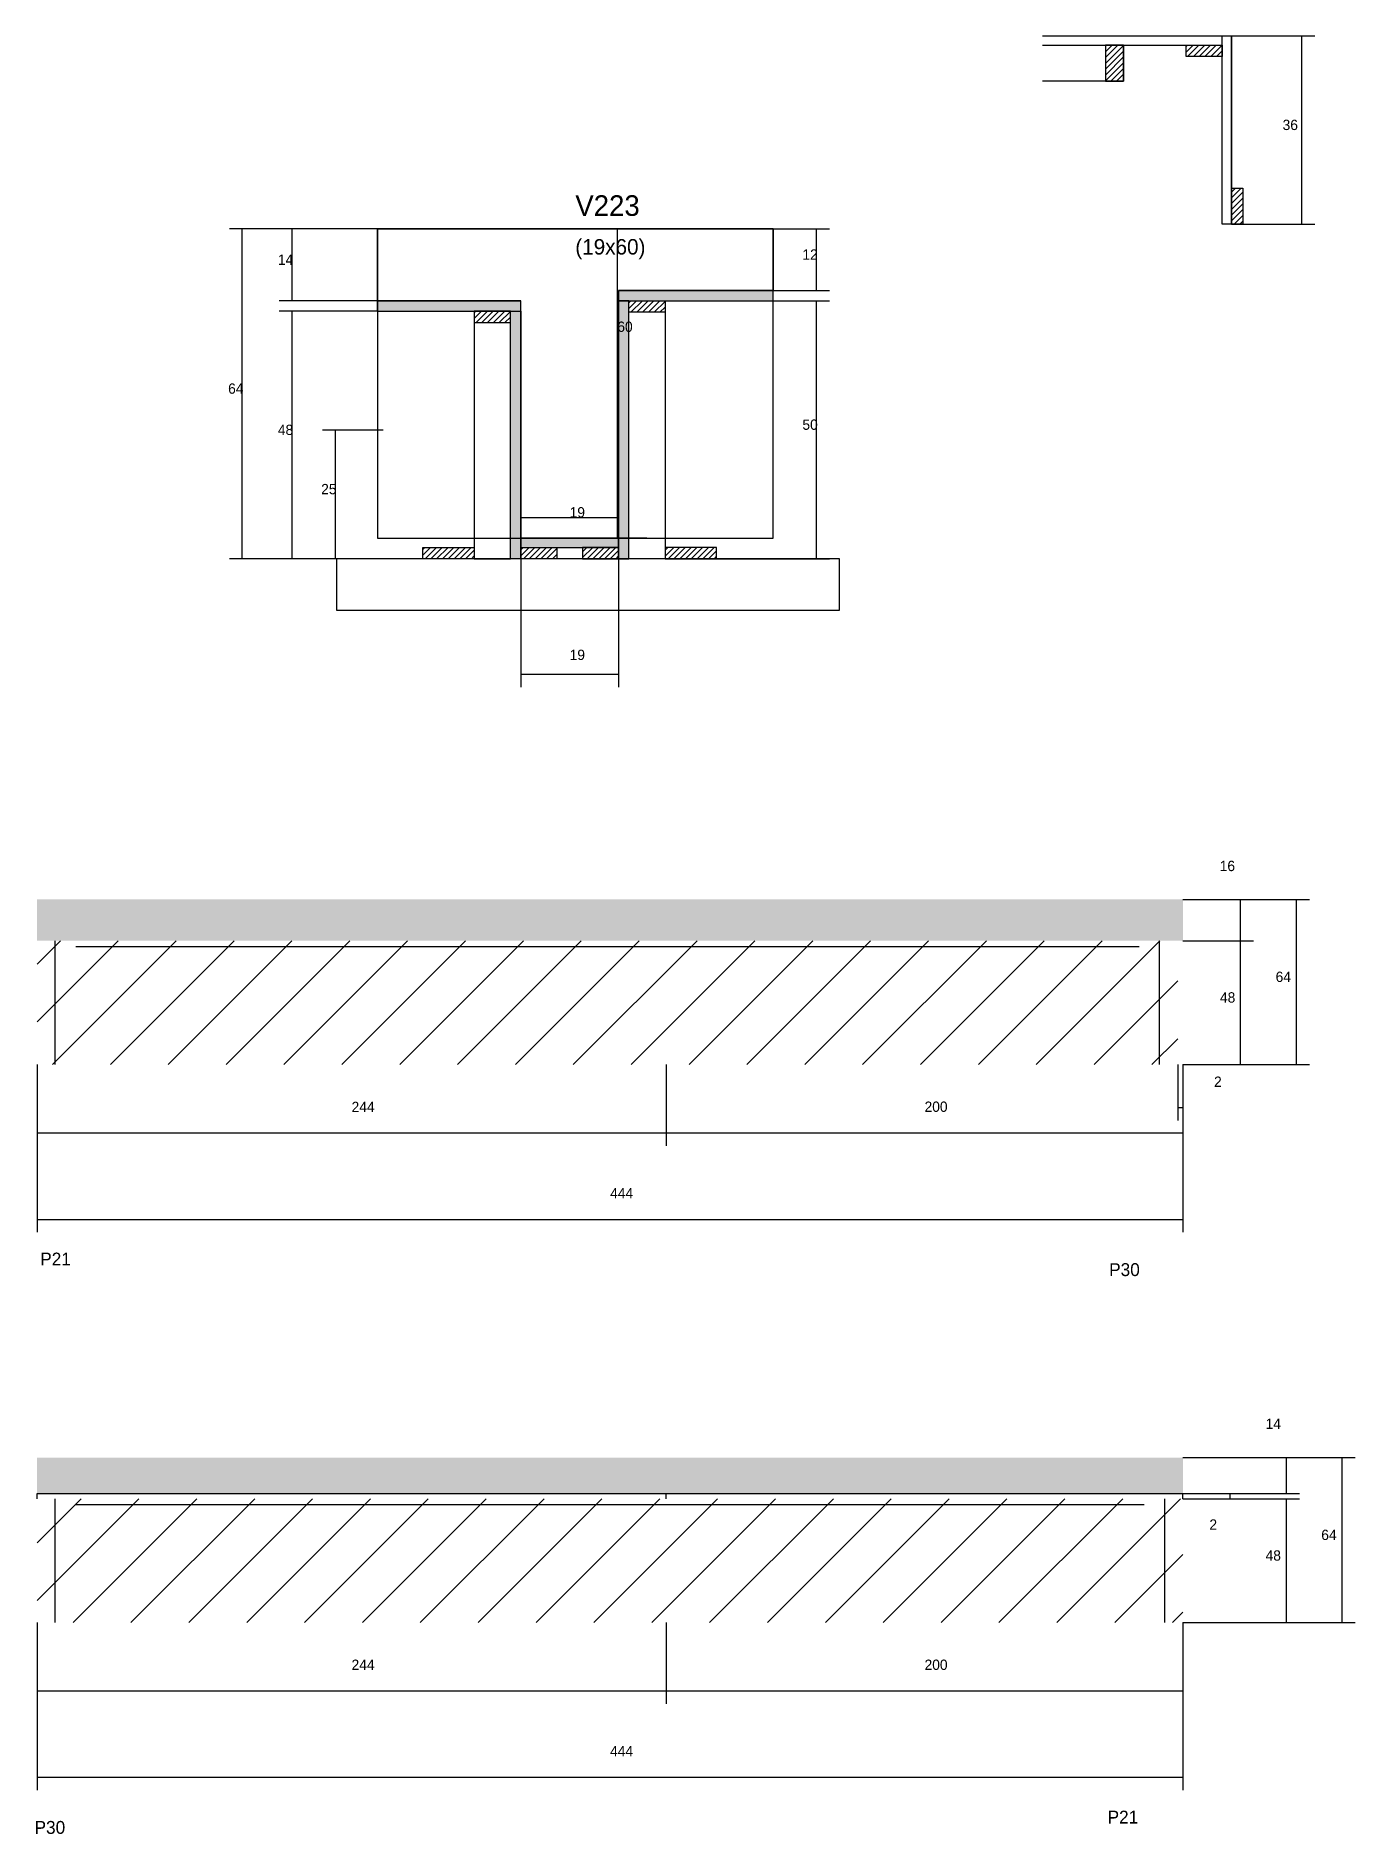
# Model space of a CAD drawing. Header units: metres. Extents: x 8360 to 8872, y 6227 to 6925.
import ezdxf

# ---------------------------------------------------------------- set-up
doc = ezdxf.new("R2010")
doc.units = ezdxf.units.M
for name, color, linetype in [('CONCRETO', 251, 'Continuous'), ('COTA', 241, 'Continuous'), ('Cota Seção (2x)', 4, 'Continuous'), ('Hachura', 253, 'Continuous'), ('Madeira', 126, 'Continuous'), ('NOMENCLATURA', 7, 'Continuous'), ('Painéis', 200, 'Continuous'), ('REAPROVEITAMENTO', 251, 'Continuous'), ('SARR_2.2x7', 40, 'Continuous'), ('Texto Seção', 7, 'Continuous')]:
    doc.layers.add(name, color=color, linetype=linetype)

msp = doc.modelspace()

# ---------------------------------------------------------------- hatches: boundary and pattern name
at = {"layer": 'COTA'}
h = msp.add_hatch(dxfattribs=at)
h.set_pattern_fill('AR-CONC', scale=0.03)
h.paths.add_polyline_path([(8805.4, 6589.9), (8805.4, 6573.9), (8805.4, 6573.9), (8360.9, 6573.9), (8360.9, 6573.9), (8360.9, 6589.9), (8360.9, 6589.9), (8805.4, 6589.9)])
h = msp.add_hatch(dxfattribs=at)
h.set_pattern_fill('AR-CONC', scale=0.03)
h.paths.add_polyline_path([(8805.4, 6359.4), (8805.4, 6373.4), (8805.4, 6373.4), (8360.9, 6373.4), (8360.9, 6373.4), (8360.9, 6359.4), (8360.9, 6359.4), (8805.4, 6359.4)])
at = {"layer": 'Hachura'}
h = msp.add_hatch(dxfattribs=at)
h.set_pattern_fill('ANSI31', scale=0.5)
h.paths.add_polyline_path([(8782.4, 6921.3), (8775.4, 6921.3), (8775.4, 6907.3), (8782.4, 6907.3)])
h = msp.add_hatch(dxfattribs=at)
h.set_pattern_fill('ANSI31', scale=0.5)
h.paths.add_polyline_path([(8806.7, 6921.3), (8806.7, 6916.9), (8806.7, 6916.9), (8820.7, 6916.9), (8820.7, 6916.9), (8820.7, 6921.3), (8820.7, 6921.3), (8806.7, 6921.3)])
h = msp.add_hatch(dxfattribs=at)
h.set_pattern_fill('ANSI31', scale=0.5)
h.paths.add_polyline_path([(8824.3, 6851.9), (8828.7, 6851.9), (8828.7, 6851.9), (8828.7, 6865.9), (8828.7, 6865.9), (8824.3, 6865.9), (8824.3, 6865.9), (8824.3, 6851.9)])
h = msp.add_hatch(color=8, dxfattribs=at)
h.dxf.hatch_style = 1
h.paths.add_polyline_path([(8646.5, 6822.1), (8646.5, 6826.1), (8646.5, 6826.1), (8586.5, 6826.1), (8586.5, 6826.1), (8586.5, 6822.1), (8586.5, 6822.1), (8646.5, 6822.1)])
h = msp.add_hatch(color=8, dxfattribs=at)
h.dxf.hatch_style = 1
h.paths.add_polyline_path([(8548.5, 6818.1), (8548.5, 6822.1), (8548.5, 6822.1), (8492.9, 6822.1), (8492.9, 6822.1), (8492.9, 6818.1), (8492.9, 6818.1), (8548.5, 6818.1)])
h = msp.add_hatch(dxfattribs=at)
h.set_pattern_fill('ANSI31', scale=0.5)
h.paths.add_polyline_path([(8544.5, 6813.7), (8544.5, 6818.1), (8544.5, 6818.1), (8530.5, 6818.1), (8530.5, 6818.1), (8530.5, 6813.7), (8530.5, 6813.7), (8544.5, 6813.7)])
h = msp.add_hatch(color=8, dxfattribs=at)
h.dxf.hatch_style = 1
h.paths.add_polyline_path([(8544.5, 6822.1), (8548.5, 6822.1), (8548.5, 6822.1), (8548.5, 6722.1), (8548.5, 6722.1), (8544.5, 6722.1), (8544.5, 6722.1), (8544.5, 6822.1)])
h = msp.add_hatch(color=8, dxfattribs=at)
h.dxf.hatch_style = 1
h.paths.add_polyline_path([(8590.5, 6822.1), (8586.5, 6822.1), (8586.5, 6822.1), (8586.5, 6722.1), (8586.5, 6722.1), (8590.5, 6722.1), (8590.5, 6722.1), (8590.5, 6822.1)])
h = msp.add_hatch(dxfattribs=at)
h.set_pattern_fill('ANSI31', scale=0.5)
h.paths.add_polyline_path([(8590.5, 6817.7), (8590.5, 6822.1), (8590.5, 6822.1), (8604.5, 6822.1), (8604.5, 6822.1), (8604.5, 6817.7), (8604.5, 6817.7), (8590.5, 6817.7)])
h = msp.add_hatch(dxfattribs=at)
h.set_pattern_fill('ANSI31', scale=0.5)
h.paths.add_polyline_path([(8510.5, 6722.1), (8510.5, 6726.5), (8510.5, 6726.5), (8530.5, 6726.5), (8530.5, 6726.5), (8530.5, 6722.1), (8530.5, 6722.1), (8510.5, 6722.1)])
h = msp.add_hatch(color=8, dxfattribs=at)
h.dxf.hatch_style = 1
h.paths.add_polyline_path([(8586.5, 6726.5), (8586.5, 6730.1), (8586.5, 6730.1), (8548.5, 6730.1), (8548.5, 6730.1), (8548.5, 6726.5), (8548.5, 6726.5), (8586.5, 6726.5)])
h = msp.add_hatch(dxfattribs=at)
h.set_pattern_fill('ANSI31', scale=0.5)
h.paths.add_polyline_path([(8548.5, 6722.1), (8548.5, 6726.5), (8548.5, 6726.5), (8562.5, 6726.5), (8562.5, 6726.5), (8562.5, 6722.1), (8562.5, 6722.1), (8548.5, 6722.1)])
h = msp.add_hatch(dxfattribs=at)
h.set_pattern_fill('ANSI31', scale=0.5)
h.paths.add_polyline_path([(8586.5, 6722.1), (8586.5, 6726.5), (8586.5, 6726.5), (8572.5, 6726.5), (8572.5, 6726.5), (8572.5, 6722.1), (8572.5, 6722.1), (8586.5, 6722.1)])
h = msp.add_hatch(dxfattribs=at)
h.set_pattern_fill('ANSI31', scale=0.5)
h.paths.add_polyline_path([(8624.5, 6722.1), (8624.5, 6726.5), (8624.5, 6726.5), (8604.5, 6726.5), (8604.5, 6726.5), (8604.5, 6722.1), (8604.5, 6722.1), (8624.5, 6722.1)])
at = {"layer": 'REAPROVEITAMENTO'}
h = msp.add_hatch(dxfattribs=at)
h.set_pattern_fill('ANSI31', scale=5)
h.paths.add_polyline_path([(8360.9, 6525.9), (8803.4, 6525.9), (8803.4, 6525.9), (8803.4, 6573.9), (8803.4, 6573.9), (8360.9, 6573.9), (8360.9, 6573.9), (8360.9, 6525.9)])
h = msp.add_hatch(dxfattribs=at)
h.set_pattern_fill('ANSI31', scale=5)
h.paths.add_polyline_path([(8360.9, 6309.4), (8805.4, 6309.4), (8805.4, 6309.4), (8805.4, 6357.4), (8805.4, 6357.4), (8360.9, 6357.4), (8360.9, 6357.4), (8360.9, 6309.4)])

# ---------------------------------------------------------------- linework, layer by layer
at = {"layer": 'CONCRETO'}
for points in [[(8492.9, 6822.1), (8492.9, 6850.1), (8646.5, 6850.1), (8646.5, 6826.1), (8586.5, 6826.1), (8586.5, 6730.1), (8548.5, 6730.1), (8548.5, 6822.1)], [(8492.9, 6730.1), (8646.5, 6730.1), (8646.5, 6850.1), (8492.9, 6850.1)]]:
    msp.add_lwpolyline(points, close=True, dxfattribs=at)
at = {"layer": 'COTA'}
for p, q in [((8824.3, 6924.9), (8856.6, 6924.9)), ((8851.6, 6851.9), (8851.6, 6924.9)), ((8824.3, 6851.9), (8856.6, 6851.9)), ((8492.9, 6850.1), (8435.5, 6850.1)), ((8440.5, 6722.1), (8440.5, 6850.1)), ((8492.9, 6850.1), (8454.8, 6850.1)), ((8459.8, 6822.1), (8459.8, 6850.1)), ((8646.5, 6850.1), (8668.3, 6850.1)), ((8663.3, 6826.1), (8663.3, 6850.1)), ((8646.5, 6826.1), (8668.3, 6826.1)), ((8492.9, 6822.1), (8454.8, 6822.1)), ((8492.9, 6818.1), (8454.8, 6818.1)), ((8459.8, 6722.1), (8459.8, 6818.1)), ((8646.5, 6822.1), (8668.3, 6822.1)), ((8663.3, 6722.1), (8663.3, 6822.1)), ((8495.2, 6772), (8471.6, 6772)), ((8476.6, 6722.1), (8476.6, 6772)), ((8514.9, 6722.1), (8435.5, 6722.1)), ((8514.9, 6722.1), (8454.8, 6722.1)), ((8495.2, 6722.1), (8471.6, 6722.1)), ((8548.5, 6722.1), (8548.5, 6672.3)), ((8586.5, 6722.1), (8586.5, 6672.3)), ((8620.1, 6722.1), (8668.3, 6722.1)), ((8548.5, 6677.3), (8586.5, 6677.3)), ((8805.4, 6589.9), (8832.8, 6589.9)), ((8805.4, 6589.9), (8854.5, 6589.9)), ((8827.8, 6573.9), (8827.8, 6589.9)), ((8849.5, 6525.9), (8849.5, 6589.9)), ((8805.4, 6573.9), (8832.8, 6573.9)), ((8805.4, 6573.9), (8832.8, 6573.9)), ((8827.8, 6525.9), (8827.8, 6573.9)), ((8360.9, 6525.9), (8360.9, 6494.3)), ((8360.9, 6525.9), (8360.9, 6460.8)), ((8604.9, 6525.9), (8604.9, 6494.3)), ((8604.9, 6525.9), (8604.9, 6494.3)), ((8803.4, 6525.9), (8803.4, 6504.2)), ((8805.4, 6525.9), (8805.4, 6494.3)), ((8805.4, 6525.9), (8805.4, 6460.8)), ((8805.4, 6525.9), (8832.8, 6525.9)), ((8805.4, 6525.9), (8854.5, 6525.9)), ((8805.4, 6525.9), (8805.4, 6504.2)), ((8803.4, 6509.2), (8805.4, 6509.2)), ((8360.9, 6499.3), (8604.9, 6499.3)), ((8604.9, 6499.3), (8805.4, 6499.3)), ((8360.9, 6465.8), (8805.4, 6465.8)), ((8805.4, 6373.4), (8850.6, 6373.4)), ((8805.4, 6373.4), (8872.2, 6373.4)), ((8845.6, 6359.4), (8845.6, 6373.4)), ((8867.2, 6309.4), (8867.2, 6373.4)), ((8805.4, 6359.4), (8850.6, 6359.4)), ((8805.4, 6359.4), (8828.7, 6359.4)), ((8805.4, 6357.4), (8850.6, 6357.4)), ((8805.4, 6357.4), (8828.7, 6357.4)), ((8823.7, 6357.4), (8823.7, 6359.4)), ((8845.6, 6309.4), (8845.6, 6357.4)), ((8360.9, 6309.4), (8360.9, 6277.9)), ((8360.9, 6309.4), (8360.9, 6244.4)), ((8604.9, 6309.4), (8604.9, 6277.9)), ((8604.9, 6309.4), (8604.9, 6277.9)), ((8805.4, 6309.4), (8805.4, 6277.9)), ((8805.4, 6309.4), (8805.4, 6244.4)), ((8805.4, 6309.4), (8850.6, 6309.4)), ((8805.4, 6309.4), (8872.2, 6309.4)), ((8360.9, 6282.9), (8604.9, 6282.9)), ((8604.9, 6282.9), (8805.4, 6282.9)), ((8360.9, 6249.4), (8805.4, 6249.4))]:
    msp.add_line(p, q, dxfattribs=at)
at = {"layer": 'Cota Seção (2x)'}
for p, q in [((8597.5, 6850.1), (8581, 6850.1)), ((8586, 6730.1), (8586, 6850.1)), ((8548.5, 6722.1), (8548.5, 6743.1)), ((8586.5, 6722.1), (8586.5, 6743.1)), ((8548.5, 6738.1), (8586.5, 6738.1)), ((8597.5, 6730.1), (8581, 6730.1))]:
    msp.add_line(p, q, dxfattribs=at)
at = {"layer": 'Madeira'}
msp.add_lwpolyline([(8782.4, 6921.3), (8782.4, 6907.3), (8750.9, 6907.3)], dxfattribs=at)
for points in [[(8782.4, 6907.3), (8782.4, 6921.3), (8775.4, 6921.3), (8775.4, 6907.3)], [(8806.7, 6921.3), (8820.7, 6921.3), (8820.7, 6916.9), (8806.7, 6916.9)], [(8824.3, 6851.9), (8824.3, 6865.9), (8828.7, 6865.9), (8828.7, 6851.9)], [(8544.5, 6813.7), (8544.5, 6818.1), (8530.5, 6818.1), (8530.5, 6813.7)], [(8544.5, 6818.1), (8530.5, 6818.1), (8530.5, 6722.1), (8544.5, 6722.1)], [(8590.5, 6817.7), (8590.5, 6822.1), (8604.5, 6822.1), (8604.5, 6817.7)], [(8590.5, 6822.1), (8604.5, 6822.1), (8604.5, 6722.1), (8590.5, 6722.1)], [(8510.5, 6722.1), (8510.5, 6726.5), (8530.5, 6726.5), (8530.5, 6722.1)], [(8548.5, 6722.1), (8548.5, 6726.5), (8562.5, 6726.5), (8562.5, 6722.1)], [(8586.5, 6722.1), (8586.5, 6726.5), (8572.5, 6726.5), (8572.5, 6722.1)], [(8624.5, 6722.1), (8624.5, 6726.5), (8604.5, 6726.5), (8604.5, 6722.1)], [(8477, 6702.1), (8672.2, 6702.1), (8672.2, 6722.1), (8477, 6722.1)]]:
    msp.add_lwpolyline(points, close=True, dxfattribs=at)
at = {"layer": 'Painéis'}
for p, q in [((8750.9, 6924.9), (8820.7, 6924.9)), ((8750.9, 6921.3), (8820.7, 6921.3)), ((8824.3, 6851.9), (8824.3, 6924.9)), ((8586.5, 6826.1), (8646.5, 6826.1)), ((8586.5, 6822.1), (8586.5, 6826.1)), ((8646.5, 6822.1), (8646.5, 6826.1)), ((8492.9, 6822.1), (8548.5, 6822.1)), ((8492.9, 6818.1), (8492.9, 6822.1)), ((8548.5, 6818.1), (8548.5, 6822.1)), ((8548.5, 6722.1), (8548.5, 6818.1)), ((8586.5, 6722.1), (8586.5, 6822.1))]:
    msp.add_line(p, q, dxfattribs=at)
for points in [[(8820.7, 6924.9), (8824.3, 6924.9), (8824.3, 6851.9), (8820.7, 6851.9)], [(8646.5, 6822.1), (8646.5, 6826.1), (8586.5, 6826.1), (8586.5, 6822.1)], [(8548.5, 6818.1), (8548.5, 6822.1), (8492.9, 6822.1), (8492.9, 6818.1)], [(8544.5, 6818.1), (8548.5, 6818.1), (8548.5, 6722.1), (8544.5, 6722.1)], [(8590.5, 6822.1), (8586.5, 6822.1), (8586.5, 6722.1), (8590.5, 6722.1)], [(8586.5, 6726.5), (8586.5, 6730.1), (8548.5, 6730.1), (8548.5, 6726.5)]]:
    msp.add_lwpolyline(points, close=True, dxfattribs=at)
at = {"layer": 'SARR_2.2x7'}
for p, q in [((8367.9, 6525.9), (8367.9, 6573.9)), ((8375.9, 6571.7), (8604.9, 6571.7)), ((8604.9, 6571.7), (8788.4, 6571.7)), ((8796.4, 6525.9), (8796.4, 6573.9)), ((8360.9, 6359.4), (8604.9, 6359.4)), ((8360.9, 6357.4), (8360.9, 6359.4)), ((8367.9, 6309.4), (8367.9, 6357.4)), ((8375.9, 6355.2), (8604.9, 6355.2)), ((8604.9, 6359.4), (8805.4, 6359.4)), ((8604.9, 6357.4), (8604.9, 6359.4)), ((8604.9, 6355.2), (8790.4, 6355.2)), ((8798.4, 6309.4), (8798.4, 6357.4)), ((8805.4, 6357.4), (8805.4, 6359.4))]:
    msp.add_line(p, q, dxfattribs=at)

# ---------------------------------------------------------------- texts
at = {"layer": 'COTA'}
for s, p in [('36', (8844.1, 6888.4)), ('14', (8454.3, 6836.1)), ('12', (8657.8, 6838.1)), ('64', (8435, 6786.1)), ('48', (8454.3, 6770.1)), ('50', (8657.8, 6772.1)), ('25', (8471.1, 6747.1)), ('19', (8567.5, 6682.8)), ('16', (8819.7, 6600.9)), ('64', (8841.4, 6557.9)), ('48', (8819.8, 6549.9)), ('2', (8817.5, 6517.2)), ('244', (8482.9, 6507.4)), ('200', (8705.2, 6507.5)), ('444', (8583.2, 6473.9)), ('14', (8837.5, 6384.5)), ('2', (8815.7, 6345.4)), ('64', (8859.1, 6341.4)), ('48', (8837.5, 6333.4)), ('244', (8482.9, 6291)), ('200', (8705.2, 6291)), ('444', (8583.2, 6257.5))]:
    msp.add_text(s, height=4, dxfattribs=at).set_placement(p)
at = {"layer": 'Cota Seção (2x)'}
for s, p in [('60', (8586, 6810.1)), ('19', (8567.5, 6738.1))]:
    msp.add_text(s, height=4, dxfattribs=at).set_placement(p)
at = {"layer": 'NOMENCLATURA'}
for s, p in [('P21', (8362.1, 6447.9)), ('P30', (8776.8, 6443.8)), ('P21', (8776.2, 6231.4)), ('P30', (8359.9, 6227.4))]:
    msp.add_text(s, height=5, dxfattribs=at).set_placement(p)
at = {"layer": 'Texto Seção'}
for s, height, p in [('V223', 8, (8569.7, 6855.1)), ('(19x60)', 6, (8569.7, 6840.1))]:
    msp.add_text(s, height=height, dxfattribs=at).set_placement(p)

doc.saveas('drawing.dxf')
